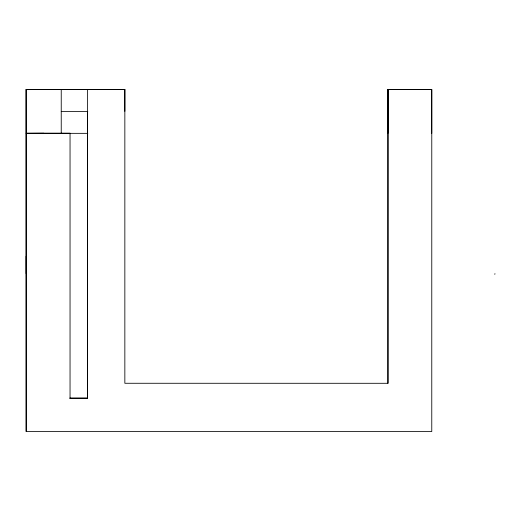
<?xml version="1.0" encoding="UTF-8"?>
<svg xmlns="http://www.w3.org/2000/svg" width="521" height="521" viewBox="0 0 521 521"><rect width="100%" height="100%" fill="white"/><g stroke="black" fill="none" stroke-linecap="round" stroke-linejoin="round"><path stroke-width="0.78" d="M387.911 383.28L387.911 89.462L431.779 89.462L431.772 431.538L26.18 431.499L26.187 133.194L70.042 133.194L70.042 398.168M87.6 89.462L87.6 398.161L69.71 398.194M124.845 111.331L124.845 89.462L26.05 89.619L26.18 431.531M26.167 273.616L26.161 256.221M387.911 133.324L387.911 89.469M124.825 89.521L26.05 89.619M494.813 274.333L494.95 273.642M26.148 89.605L26.148 133.343L43.725 133.194M61.237 111.474L87.795 111.474M43.692 133.343L87.795 133.343M70.055 398.161L87.6 398.161L87.58 111.331M431.753 133.343L431.746 89.482L388.028 89.475L388.002 383.3L124.845 383.274L124.845 89.462M61.237 89.605L61.237 133.343"/></g></svg>
